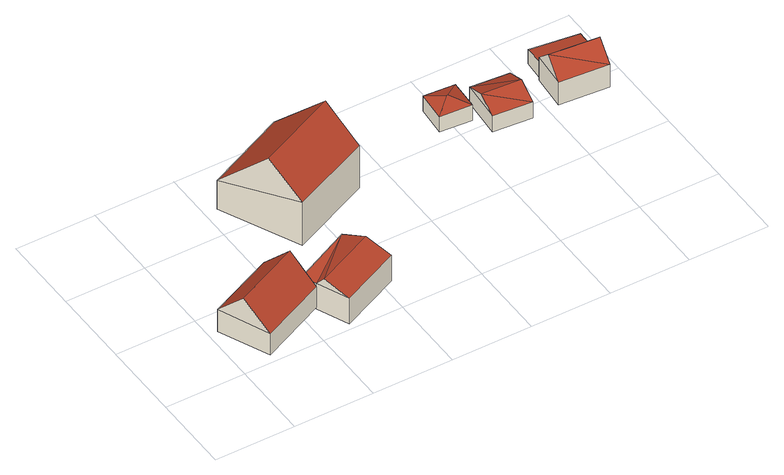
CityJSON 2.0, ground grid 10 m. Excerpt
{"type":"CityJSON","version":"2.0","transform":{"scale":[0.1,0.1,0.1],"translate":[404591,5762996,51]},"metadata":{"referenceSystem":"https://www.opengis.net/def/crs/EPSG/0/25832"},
"CityObjects":{
"building1":{"type":"Building","attributes":{"Gemeindeschluessel":"05515000","Geometrietyp2DReferenz":"3000","function":"31001_2460","roofType":"5000","measuredHeight":6.49},"geometry":[{"type":"Solid","lod":"2","boundaries":[[[[0,1,2,3]],[[4,5,1,0]],[[6,7,5,4]],[[8,9,7,6]],[[3,2,9,8]],[[10,8,6,11]],[[0,3,10,11,4]],[[8,10,3]],[[4,11,6]],[[1,5,7,9,2]]]],"semantics":{"surfaces":[{"type":"WallSurface"},{"type":"RoofSurface"},{"type":"GroundSurface"}],"values":[[0,0,0,0,0,1,1,0,0,2]]}}]},
"building2":{"type":"Building","attributes":{"Gemeindeschluessel":"05515000","Geometrietyp2DReferenz":"3000","function":"31001_2460","roofType":"5000","measuredHeight":4.9},"geometry":[{"type":"Solid","lod":"2","boundaries":[[[[12,13,14,15]],[[16,17,13,12]],[[18,19,17,16]],[[20,21,19,18]],[[15,14,21,20]],[[16,22,23,18]],[[23,22,12]],[[20,23,12]],[[12,15,20]],[[18,23,20]],[[12,22,16]],[[13,17,19,21,14]]]],"semantics":{"surfaces":[{"type":"WallSurface"},{"type":"RoofSurface"},{"type":"GroundSurface"}],"values":[[0,0,0,0,0,1,1,1,1,0,0,2]]}}]},
"building3":{"type":"Building","attributes":{"Gemeindeschluessel":"05515000","Geometrietyp2DReferenz":"3000","function":"31001_1000","roofType":"3100","measuredHeight":10.49},"address":[{"country":"Germany","locality":"Münster","thoroughfareNumber":"62","thoroughfareName":"Am Max-Klemens-Kanal"}],"geometry":[{"type":"Solid","lod":"2","boundaries":[[[[24,25,26,27]],[[28,29,25,24]],[[30,31,29,28]],[[27,26,31,30]],[[24,32,28]],[[30,33,27]],[[27,33,32,24]],[[28,32,33,30]],[[25,29,31,26]]]],"semantics":{"surfaces":[{"type":"WallSurface"},{"type":"RoofSurface"},{"type":"GroundSurface"}],"values":[[0,0,0,0,0,0,1,1,2]]}}]},
"building4":{"type":"Building","attributes":{"Gemeindeschluessel":"05515000","Geometrietyp2DReferenz":"3000","function":"31001_1310","roofType":"5000","measuredHeight":2.94},"geometry":[{"type":"Solid","lod":"2","boundaries":[[[[34,35,36,37]],[[38,39,35,34]],[[40,41,39,38]],[[37,36,41,40]],[[40,38,42]],[[42,38,34,43]],[[34,37,43]],[[43,37,40,42]],[[35,39,41,36]]]],"semantics":{"surfaces":[{"type":"WallSurface"},{"type":"RoofSurface"},{"type":"GroundSurface"}],"values":[[0,0,0,0,1,1,1,1,2]]}}]},
"building5":{"type":"Building","attributes":{"Gemeindeschluessel":"05515000","Geometrietyp2DReferenz":"3000","function":"31001_2740","roofType":"3100","measuredHeight":3.42},"geometry":[{"type":"Solid","lod":"2","boundaries":[[[[44,45,46,47]],[[48,49,45,44]],[[50,51,49,48]],[[47,46,51,50]],[[44,52,48]],[[50,53,47]],[[47,53,52]],[[52,44,47]],[[53,50,48]],[[48,52,53]],[[45,49,51,46]]]],"semantics":{"surfaces":[{"type":"WallSurface"},{"type":"RoofSurface"},{"type":"GroundSurface"}],"values":[[0,0,0,0,0,0,1,1,1,1,2]]}}]},
"building6":{"type":"Building","attributes":{"Gemeindeschluessel":"05515000","Geometrietyp2DReferenz":"3000","function":"31001_1310","roofType":"5000","measuredHeight":5.39},"geometry":[{"type":"Solid","lod":"2","boundaries":[[[[54,55,56,57]],[[58,59,55,54]],[[60,61,59,58]],[[62,63,61,60]],[[57,56,63,62]],[[58,64,65]],[[65,60,58]],[[65,64,54]],[[65,54,57]],[[57,62,65]],[[54,64,58]],[[60,65,62]],[[55,59,61,63,56]]]],"semantics":{"surfaces":[{"type":"WallSurface"},{"type":"RoofSurface"},{"type":"GroundSurface"}],"values":[[0,0,0,0,0,1,1,1,1,1,0,0,2]]}}]},
"building7":{"type":"Building","attributes":{"Gemeindeschluessel":"05515000","Geometrietyp2DReferenz":"3000","function":"31001_2460","roofType":"2100","measuredHeight":2.4},"geometry":[{"type":"Solid","lod":"2","boundaries":[[[[66,67,56,68]],[[69,70,67,66]],[[71,55,70,69]],[[68,56,55,71]],[[69,66,68,71]],[[67,70,55,56]]]],"semantics":{"surfaces":[{"type":"WallSurface"},{"type":"RoofSurface"},{"type":"GroundSurface"}],"values":[[0,0,0,0,1,2]]}}]}
},
"vertices":[
[118,43,46],[118,43,16],[110,60,16],[110,60,66],[36,5,46],[36,5,16],[8,67,48],[8,67,16],[90,104,48],[90,104,16],[104,74,81],[21,36,81],
[183,95,51],[183,95,14],[110,60,14],[110,60,51],[210,38,51],[210,38,14],[135,4,51],[135,4,14],[118,43,51],[118,43,14],[196,67,63],[122,33,63],
[159,136,77],[159,136,15],[260,181,15],[260,181,76],[113,234,56],[113,234,15],[215,281,56],[215,281,15],[141,175,119],[242,221,119],
[385,252,34],[385,252,12],[382,214,12],[382,214,34],[424,249,34],[424,249,12],[422,211,34],[422,211,12],[404,232,41],[403,232,41],
[431,186,33],[431,186,10],[480,182,10],[480,182,33],[435,238,33],[435,238,10],[484,234,33],[484,234,10],[433,212,44],[482,208,44],
[580,223,42],[580,223,10],[520,230,10],[520,230,42],[576,180,42],[576,180,10],[514,185,42],[514,185,10],[518,230,42],[518,230,10],[578,203,63],[517,209,63],
[522,258,30],[522,258,10],[520,230,34],[583,250,30],[583,250,10],[580,223,34]
]}
